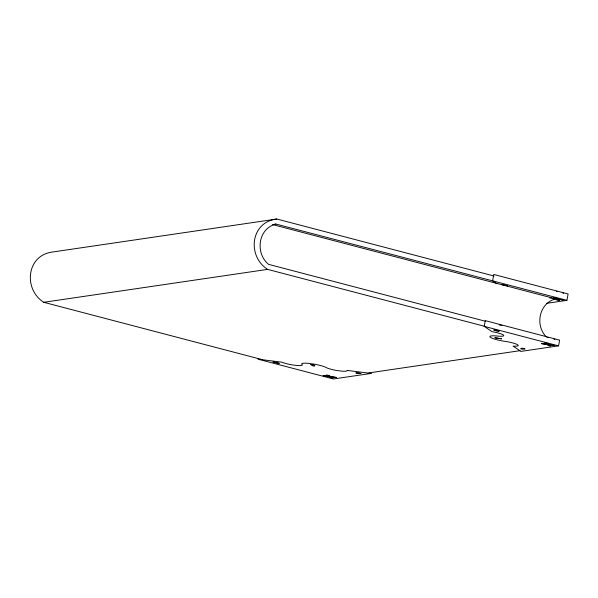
<?xml version="1.0" encoding="UTF-8"?>
<svg xmlns="http://www.w3.org/2000/svg" width="598" height="598" viewBox="0 0 598 598"><rect width="100%" height="100%" fill="white"/><g stroke="black" fill="none" stroke-linecap="round" stroke-linejoin="round"><path stroke-width="0.9" d="M484.238 326.359L485.284 320.64L559.623 340.142L558.577 345.861L520.895 351.407L513.121 346.093A11.093 1.772 10.4 0 0 517.741 344.829A11.093 1.772 10.4 0 0 506.521 341.585A12.932 2.071 10.4 0 1 490.472 337.377A12.932 2.071 10.4 0 1 498.612 336.181A11.093 1.772 10.4 0 0 503.232 334.91A11.093 1.772 10.4 0 0 492.012 331.673L484.238 326.359L558.577 345.861M546.617 303.328L566.934 300.338L568.1 293.969L493.761 274.467L492.595 280.836L496.833 283.736M566.934 300.338L275.932 224.063C257.932 228.593 255.032 253.186 268.539 264.338L485.673 321.313M549.809 298.081L550.788 298.073M493.993 275.999L276.859 219.025C250.39 221.895 246.884 256.198 267.612 269.377L485.651 326.583M276.859 219.025L52.983 251.952C26.514 254.815 23.008 289.118 43.744 302.296L262.679 359.742M274.235 224.31L275.932 224.063M43.744 302.296L267.612 269.377M368.884 372.898L519.976 350.682M551.558 298.17L555.325 298.97L554.025 298.985M553.935 339.178L554.795 339.343M547.334 337.421L548.082 337.578M562.845 293.072L563.645 293.274M556.297 291.338L557.022 291.547M272.539 224.556L555.729 298.865C539.045 303.044 534.649 325.521 546.52 337.055M499.188 324.864L501.894 325.574M324.849 376.06L326.65 376.531M329.349 377.241L332.951 378.183M273.092 362.007L279.154 363.352L273.092 362.007M501.528 284.499L507.508 285.822L501.528 284.499M310.855 364.601C315.46 368.114 316.746 364.488 310.855 364.601M326.68 375.11C330.642 378.13 331.755 375.021 326.68 375.11M328.78 376.523L323.174 375.671L328.78 376.523M329.289 376.86C333.243 379.88 334.364 376.77 329.289 376.86M336.584 377.502L330.978 376.658L336.584 377.502M360.923 373.451C353.351 374.094 354.801 371.365 360.923 373.451M493.881 329.969C501.064 333.183 500.818 330.365 493.881 329.969M524.865 348.918C518.907 350.159 519.699 346.818 524.865 348.918M557.037 298.708C552.388 299.097 552.687 295.741 557.037 298.708M557.53 299.037L563.047 299.934L557.53 299.037M559.564 300.435C554.914 300.824 555.221 297.468 559.564 300.435M541.452 343.603L546.968 344.493L541.452 343.603M544.928 343.088C548.8 346.1 549.943 342.983 544.928 343.088M547.454 344.814C551.311 347.812 552.477 344.71 547.454 344.814M549.173 344.568L554.69 345.457L549.173 344.568M494.965 337.788L501.401 338.819L494.965 337.788M371.111 373.429L333.43 378.975L257.977 359.174L281.979 362.201A11.392 1.824 10.4 0 0 292.429 364.922L297.049 365.505A10.958 1.749 10.4 0 0 302.334 364.765L301.691 364.107A12.775 2.041 10.4 0 1 307.447 363.263L313.763 364.062A13.291 2.123 10.4 0 1 325.282 367.082L326.755 367.845A11.392 1.824 10.4 0 0 337.212 370.566L341.824 371.149A10.958 1.749 10.4 0 0 347.117 370.409L371.111 373.429"/></g></svg>
